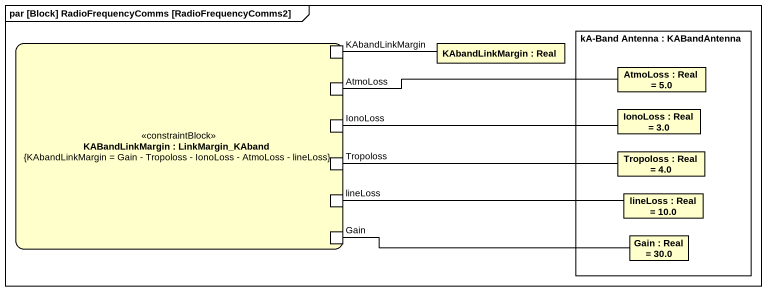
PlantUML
@startuml
mainframe par [Block] RadioFrequencyComms [RadioFrequencyComms2]
rectangle "KABandLinkMargin : LinkMargin_KAband\n{KAbandLinkMargin = Gain - Tropoloss - IonoLoss - AtmoLoss - lineLoss}" as KABandLinkMargin <<constraintBlock>> {
  port KAbandLinkMargin
  port AtmoLoss
  port IonoLoss
  port Tropoloss
  port lineLoss
  port Gain
}
rectangle "KAbandLinkMargin : Real" as KAbandLinkMargin_2
rectangle "kA-Band Antenna : KABandAntenna" as kA_Band_Antenna {
  rectangle "AtmoLoss : Real = 5.0" as AtmoLoss_2
  rectangle "IonoLoss : Real = 3.0" as IonoLoss_2
  rectangle "Tropoloss : Real = 4.0" as Tropoloss_2
  rectangle "lineLoss : Real = 10.0" as lineLoss_2
  rectangle "Gain : Real = 30.0" as Gain_2
}
KAbandLinkMargin -right- KAbandLinkMargin_2
AtmoLoss -right- AtmoLoss_2
IonoLoss -right- IonoLoss_2
Tropoloss -right- Tropoloss_2
lineLoss -right- lineLoss_2
Gain -right- Gain_2
@enduml
